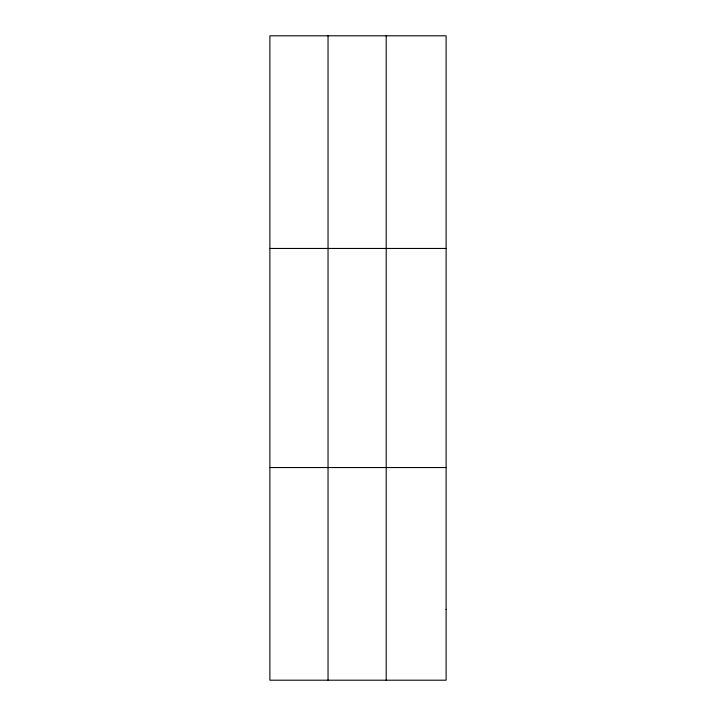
<?xml version="1.0" encoding="UTF-8"?>
<svg xmlns="http://www.w3.org/2000/svg" width="716" height="716" viewBox="0 0 716 716"><rect width="100%" height="100%" fill="white"/><g stroke="black" fill="none" stroke-linecap="round" stroke-linejoin="round"><path stroke-width="1.07" d="M328.044 35.8L328.044 680.2M386.201 35.8L386.201 680.2M269.887 248.452L446.113 248.452M269.887 467.548L446.113 467.548M446.113 609.316L446.113 680.2L269.887 680.2L269.887 35.8L446.113 35.8L446.113 609.316"/></g></svg>
